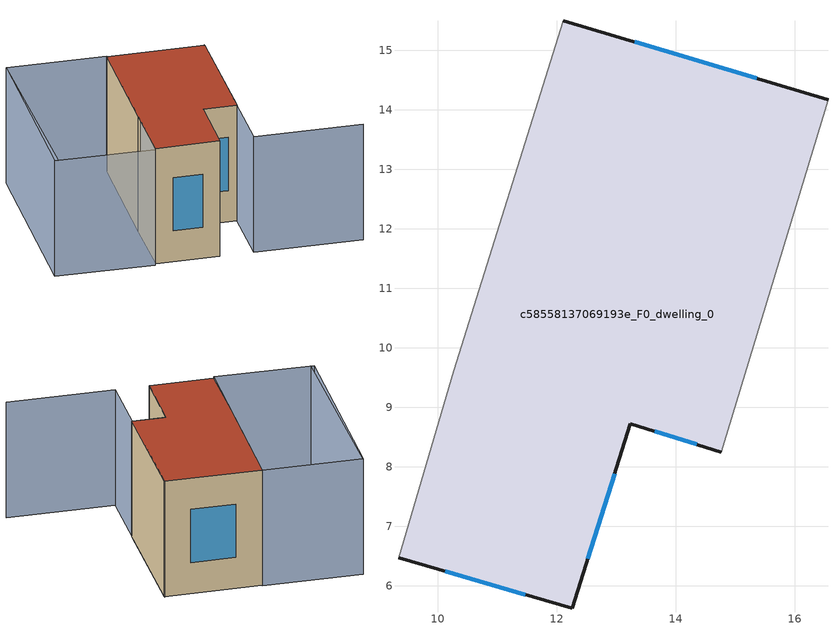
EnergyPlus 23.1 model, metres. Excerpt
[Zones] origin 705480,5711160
c58558137069193e_F0_dwelling_0
 floor ground (EU_floor_Construction): 16.56,14.17 14.76,8.25 13.24,8.72 12.26,5.62 9.34,6.47 10.27,9.61 12.11,15.5 z0
 wall outside (EU_wall_Construction): 16.56,14.17 12.11,15.5 / 9.34,6.47 12.26,5.62 13.24,8.72 14.76,8.25 z0:6
 wall adiabatic (EU_wall_Construction): 12.11,15.5 10.27,9.61 9.34,6.47 / 14.76,8.25 16.56,14.17 z0:6
 window (EU_Window_Construction): 15.36,14.53 13.31,15.14 / 13.65,8.59 14.35,8.38 / 12.52,6.45 12.97,7.88 / 10.13,6.24 11.47,5.85 z1.62:4.38
 roof outside (EU_roof_Construction): 14.76,8.25 16.56,14.17 12.11,15.5 10.27,9.61 9.34,6.47 12.26,5.62 13.24,8.72 z6
shading: 18.76,3.63 13.8,5.15 / 13.8,5.15 16.57,14.2 / 7.57,16.94 4.87,7.75 / 12.11,15.52 9.26,6.39 / 9.26,6.39 4.7,7.82 / 4.7,7.82 7.55,16.94 / 7.55,16.94 12.11,15.52 z0:6
[Building]
EU S2 Campaign: North Axis=0; Terrain=City; Solar Distribution=FullExterior
[Site:Location]
London: Latitude=51.5; Longitude=-0.5; Time Zone=0; Elevation=25
[SizingPeriod:WeatherFileDays]
AnnualSizingPeriod: Begin Month=1; Begin Day of Month=1; End Month=12; End Day of Month=31; Day of Week for Start Day=Monday; Use Weather File Daylight Saving Period=No; Use Weather File Rain and Snow Indicators=No
[MATERIAL]
EU_InternalMass_Material: Roughness=MediumRough; Thickness=0.1; Conductivity=1; Density=1800; Specific Heat=900; Thermal Absorptance=0.9; Solar Absorptance=0.7; Visible Absorptance=0.7
[MATERIAL:NOMASS] Roughness=MediumRough; Thermal Absorptance=0.9; Solar Absorptance=0.7; Visible Absorptance=0.7
Name | Thermal Resistance
EU_wall_NoMass | 0.555556
EU_roof_NoMass | 0.510204
EU_floor_NoMass | 1.68919
[WINDOWMATERIAL:SIMPLEGLAZINGSYSTEM]
EU_Window_SimpleGlazing: UFactor=3.96; Solar Heat Gain Coefficient=0.85; Visible Transmittance=0.85
[CONSTRUCTION]
EU_wall_Construction: EU_wall_NoMass
EU_roof_Construction: EU_roof_NoMass
EU_floor_Construction: EU_floor_NoMass
EU_InternalMass_Construction: EU_InternalMass_Material
EU_Window_Construction: EU_Window_SimpleGlazing
[ZONE]
c58558137069193e_F0_dwelling_0: Type=1; Multiplier=1; Ceiling Height=autocalculate; Volume=233.196; Floor Area=autocalculate; Part of Total Floor Area=Yes
[INTERNALMASS]
c58558137069193e_F0_dwelling_0_EU_InternalMass: Construction=EU_InternalMass_Construction; Zone or ZoneList=c58558137069193e_F0_dwelling_0; Surface Area=38.8663
[OTHEREQUIPMENT]
EU_Step8_InternalGain_c58558137069193e_F0_dwelling_0_f000: Fuel Type=Electricity; Zone or ZoneList or Space or SpaceList=c58558137069193e_F0_dwelling_0; Schedule=EU_Step8_GainSchedule_c58558137069193e_F0_dwelling_0_f000; Design Level Calculation Method=Watts/Area; Power per Zone Floor Area=1; Fraction Latent=0; Fraction Radiant=0; Fraction Lost=0; Carbon Dioxide Generation Rate=0; EndUse Subcategory=EU_Step8_InternalGains
[ZONEVENTILATION:DESIGNFLOWRATE]
EU_ConstantAir_c58558137069193e_F0_dwelling_0: Zone or ZoneList or Space or SpaceList=c58558137069193e_F0_dwelling_0; Schedule=EU_AlwaysOn; Design Flow Rate Calculation Method=AirChanges/Hour; Air Changes per Hour=0.48; Ventilation Type=Natural; Fan Pressure Rise=0; Fan Total Efficiency=1; Constant Term Coefficient=1; Temperature Term Coefficient=0; Velocity Term Coefficient=0; Velocity Squared Term Coefficient=0; Minimum Indoor Temperature=-100; Maximum Indoor Temperature=100; Delta Temperature=-100; Minimum Outdoor Temperature=-100; Maximum Outdoor Temperature=100; Maximum Wind Speed=40
[HVACTEMPLATE:THERMOSTAT]
EU_HeatOnly_c58558137069193e_F0_dwelling_0: Constant Heating Setpoint=20; Constant Cooling Setpoint=50
[HVACTEMPLATE:ZONE:IDEALLOADSAIRSYSTEM]
c58558137069193e_F0_dwelling_0: Template Thermostat=EU_HeatOnly_c58558137069193e_F0_dwelling_0; System Availability Schedule=EU_AlwaysOn; Maximum Heating Supply Air Temperature=50; Minimum Cooling Supply Air Temperature=13; Maximum Heating Supply Air Humidity Ratio=0.0156; Minimum Cooling Supply Air Humidity Ratio=0.0077; Heating Limit=NoLimit; Cooling Limit=NoLimit; Heating Availability Schedule=EU_AlwaysOn; Cooling Availability Schedule=EU_CoolingOff; Dehumidification Control Type=ConstantSensibleHeatRatio; Cooling Sensible Heat Ratio=0.7; Dehumidification Setpoint=60; Humidification Control Type=None; Humidification Setpoint=30; Outdoor Air Method=None; Outdoor Air Flow Rate per Person=0.00944; Outdoor Air Flow Rate per Zone Floor Area=0; Outdoor Air Flow Rate per Zone=0; Demand Controlled Ventilation Type=None; Outdoor Air Economizer Type=NoEconomizer; Heat Recovery Type=None; Sensible Heat Recovery Effectiveness=0.7; Latent Heat Recovery Effectiveness=0.65
[SIZING:ZONE]
c58558137069193e_F0_dwelling_0: Zone Cooling Design Supply Air Temperature Input Method=SupplyAirTemperature; Zone Cooling Design Supply Air Temperature=13; Zone Heating Design Supply Air Temperature Input Method=SupplyAirTemperature; Zone Heating Design Supply Air Temperature=50; Zone Cooling Design Supply Air Humidity Ratio=0.008; Zone Heating Design Supply Air Humidity Ratio=0.008; Cooling Design Air Flow Method=DesignDay; Cooling Design Air Flow Rate=0; Cooling Minimum Air Flow per Zone Floor Area=0.000762; Cooling Minimum Air Flow=0; Cooling Minimum Air Flow Fraction=0.2; Heating Design Air Flow Method=DesignDay; Heating Design Air Flow Rate=0; Heating Maximum Air Flow per Zone Floor Area=0.002032; Heating Maximum Air Flow=0.141576; Heating Maximum Air Flow Fraction=0.3; Account for Dedicated Outdoor Air System=No; Dedicated Outdoor Air System Control Strategy=NeutralSupplyAir; Dedicated Outdoor Air Low Setpoint Temperature for Design=autosize; Dedicated Outdoor Air High Setpoint Temperature for Design=autosize; Zone Load Sizing Method=Sensible Load Only No Latent Load; Zone Latent Cooling Design Supply Air Humidity Ratio Input Method=HumidityRatioDifference; Zone Cooling Design Supply Air Humidity Ratio Difference=0.005; Zone Latent Heating Design Supply Air Humidity Ratio Input Method=HumidityRatioDifference; Zone Humidification Design Supply Air Humidity Ratio Difference=0.005
[SCHEDULE:CONSTANT]
Name | Hourly Value
EU_AlwaysOn | 1
EU_CoolingOff | 0
[SCHEDULE:FILE]
EU_Step8_GainSchedule_c58558137069193e_F0_dwelling_0_f000: File=../../schedules/c58558137069193e/c58558137069193e_F0_dwelling_0_f000_gain.csv; Column Number=1; Rows to Skip at Top=0; Number of Hours of Data=8760; Column Separator=Comma; Interpolate to Timestep=No; Minutes per Item=60; Adjust Schedule for Daylight Savings=Yes
